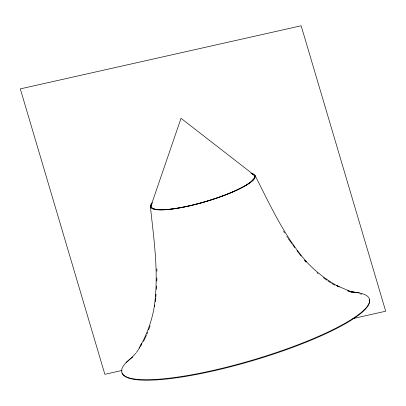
<?xml version="1.0" encoding="UTF-8"?>
<svg xmlns="http://www.w3.org/2000/svg" width="406" height="406" viewBox="0 0 406 406"><rect width="100%" height="100%" fill="white"/><g stroke="black" fill="none" stroke-linecap="round" stroke-linejoin="round"><path stroke-width="0.61" d="M156.335 289.229L156.498 286.103M156.762 281.109L156.924 277.988M155.396 301.739L155.726 297.979M155.833 296.73L156.051 294.223M154.574 305.018L154.275 306.652C159 273.167 153.889 239.591 150.362 206.278M154.453 305.627C152.214 319.705 147.373 333.285 140.522 345.77L141.78 343.446L139.03 347.993M151.189 205.258L181.025 118.308L253.374 174.458M148.566 330.022L150.098 325.896M146.393 335.249L143.557 341.426M146.896 334.097L147.657 332.367M141.141 345.445L140.522 346.399M139.913 347.318L137.629 350.713A56.261 52.196 43.7 0 1 136.315 352.525M135.777 353.215L131.869 357.595L126.124 362.599M252.131 180.234L253.364 179.954M122.17 370.419L104.849 374.312L20.3 88.884L301.15 25.786L385.7 311.214L352.915 318.583M356.661 292.487L349.485 291.528L351.89 291.899L347.759 290.818L351.241 291.812L336.599 285.545L339.193 286.915C326.454 280.089 314.883 271.142 305.21 260.393L306.393 261.662C284.19 236.145 270.188 205.197 255.004 175.331M349.561 291.564L359.371 292.954M334.788 285.21L331.697 283.363M326.962 280.247L323.364 277.709M328.012 280.942L330.641 282.672M317.066 272.786L317.969 273.558M301.227 256.161L297.009 250.695M304.322 260.124L305.87 262.109M288.189 238.545L291.863 243.605M292.599 244.62L294.807 247.655M283.627 231.359L284.581 232.902M286.814 236.505L287.453 237.535M156.868 268.853L156.919 271.274M250.944 173.21A54.627 10.703 -16.5 0 1 206.446 201.401A54.627 10.703 -16.5 0 1 152.286 202.665M350.672 291.919A129.154 25.309 -16.5 0 1 253.887 359.696A129.154 25.309 -16.5 0 1 132.706 356.894M252.248 174.078A53.952 10.571 -16.5 0 1 206.101 201.493A53.952 10.571 -16.5 0 1 151.895 203.903M369.364 299.795A128.869 25.253 -16.5 0 1 252.674 360.64A128.869 25.253 -16.5 0 1 122.206 372.891M360.533 293.914A128.869 25.253 -16.5 0 1 361.69 294.213M252.339 174.012A53.952 10.571 -16.5 0 1 205.37 201.579A53.952 10.571 -16.5 0 1 152.052 203.528"/></g></svg>
